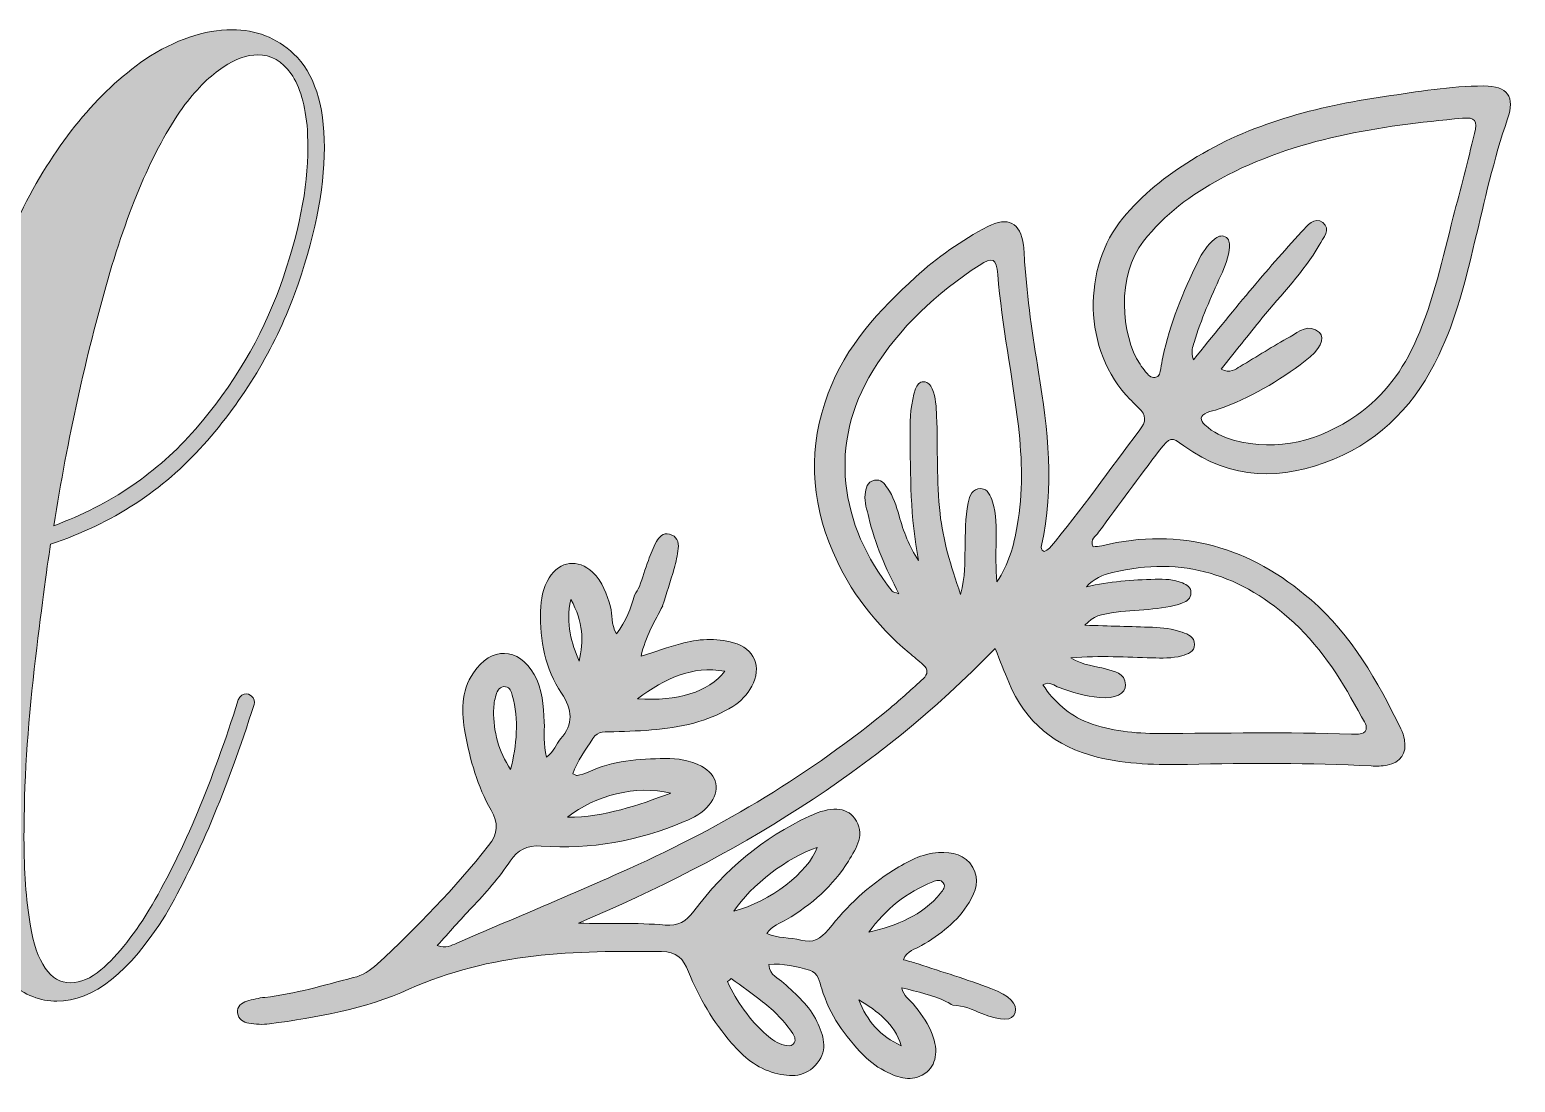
# Model space of a CAD drawing. Header units: inches. Extents: x 168 to 913, y -876 to -204.
# Drawn here: x 540.6 to 912.9, y -468 to -204.1 of the extents above; entities that cross this region are included whole.
import ezdxf

# ---------------------------------------------------------------- set-up
doc = ezdxf.new("R2010")
doc.units = ezdxf.units.IN
doc.header["$MEASUREMENT"] = 0
doc.layers.add('Layer 1', color=7, linetype='Continuous')

# ---------------------------------------------------------------- blocks, each defined once
blk = doc.blocks.new('block 4')
at = {"layer": 'Layer 1', "true_color": 0x040404}
h = blk.add_hatch(color=18, dxfattribs=at)
h.dxf.hatch_style = 2
edge = h.paths.add_edge_path()
edge.add_spline(control_points=[(547.39, -447.67), (543.28, -447.67), (539.36, -446.15), (535.64, -443.11), (531.91, -440.07), (528.51, -435.43), (525.43, -429.18), (521.4, -420.7), (518.4, -410.79), (516.44, -399.44), (514.47, -388.1), (513.48, -376.04), (513.48, -363.29), (513.48, -343.85), (515.67, -323.96), (520.03, -303.62), (524.4, -283.29), (530.74, -264.96), (539.04, -248.65), (547.35, -232.34), (557.49, -219.99), (569.48, -211.59), (577.1, -206.63), (584.38, -204.14), (591.32, -204.14), (597.31, -204.14), (602.45, -206.16), (606.73, -210.18), (611.87, -215.06), (614.44, -222.9), (614.44, -233.69), (614.44, -244.56), (611.93, -256.83), (606.92, -270.48), (601.91, -284.14), (594.34, -296.71), (584.19, -308.18), (574.04, -319.66), (561.26, -327.96), (545.85, -333.1), (544.82, -339.44), (543.45, -349.89), (541.74, -364.44), (540.03, -379), (539.17, -393.13), (539.17, -406.83), (539.17, -415.05), (539.69, -422.24), (540.71, -428.41), (542.34, -438.17), (545.72, -443.05), (550.86, -443.05), (553.34, -443.05), (555.87, -441.98), (558.44, -439.84), (562.81, -436.07), (567.09, -430.63), (571.28, -423.53), (579.24, -409.74), (586.44, -392.61), (592.86, -372.15), (593.37, -371.12), (594.06, -370.61), (594.92, -370.61), (594.92, -370.61), (595.43, -370.73), (595.43, -370.73), (596.46, -371.25), (596.97, -371.94), (596.97, -372.79), (596.97, -372.79), (596.84, -373.3), (596.84, -373.3), (589.99, -394.71), (582.58, -412.31), (574.62, -426.09), (565.63, -440.48), (556.55, -447.67), (547.39, -447.67)], knot_values=[0, 0, 0, 0, 1, 1, 1, 2, 2, 2, 3, 3, 3, 4, 4, 4, 5, 5, 5, 6, 6, 6, 7, 7, 7, 8, 8, 8, 9, 9, 9, 10, 10, 10, 11, 11, 11, 12, 12, 12, 13, 13, 13, 14, 14, 14, 15, 15, 15, 16, 16, 16, 17, 17, 17, 18, 18, 18, 19, 19, 19, 20, 20, 20, 21, 21, 21, 22, 22, 22, 23, 23, 23, 24, 24, 24, 25, 25, 25, 26, 26, 26, 26], degree=3, periodic=1)
edge = h.paths.add_edge_path()
edge.add_spline(control_points=[(546.62, -328.48), (560.83, -323.26), (572.67, -315.18), (582.14, -304.27), (591.6, -293.35), (598.66, -281.43), (603.33, -268.49), (607.99, -255.57), (610.33, -243.92), (610.33, -233.56), (610.33, -233.56), (610.2, -229.32), (610.2, -229.32), (609.69, -223.07), (608.32, -218.36), (606.09, -215.19), (603.86, -212.02), (601.08, -210.44), (597.74, -210.44), (595.09, -210.44), (592.2, -211.46), (589.07, -213.52), (585.94, -215.58), (582.75, -218.7), (579.5, -222.9), (572.14, -233), (565.69, -247.64), (560.17, -266.82), (554.65, -286.01), (550.13, -306.56), (546.62, -328.48)], knot_values=[0, 0, 0, 0, 1, 1, 1, 2, 2, 2, 3, 3, 3, 4, 4, 4, 5, 5, 5, 6, 6, 6, 7, 7, 7, 8, 8, 8, 9, 9, 9, 10, 10, 10, 10], degree=3, periodic=1)
at = {"layer": 'Layer 1', "lineweight": 0}
for points, knots in [([(547.39, -447.67), (543.28, -447.67), (539.36, -446.15), (535.64, -443.11), (531.91, -440.07), (528.51, -435.43), (525.43, -429.18), (521.4, -420.7), (518.4, -410.79), (516.44, -399.44), (514.47, -388.1), (513.48, -376.04), (513.48, -363.29), (513.48, -343.85), (515.67, -323.96), (520.03, -303.62), (524.4, -283.29), (530.74, -264.96), (539.04, -248.65), (547.35, -232.34), (557.49, -219.99), (569.48, -211.59), (577.1, -206.63), (584.38, -204.14), (591.32, -204.14), (597.31, -204.14), (602.45, -206.16), (606.73, -210.18), (611.87, -215.06), (614.44, -222.9), (614.44, -233.69), (614.44, -244.56), (611.93, -256.83), (606.92, -270.48), (601.91, -284.14), (594.34, -296.71), (584.19, -308.18), (574.04, -319.66), (561.26, -327.96), (545.85, -333.1), (544.82, -339.44), (543.45, -349.89), (541.74, -364.44), (540.03, -379), (539.17, -393.13), (539.17, -406.83), (539.17, -415.05), (539.69, -422.24), (540.71, -428.41), (542.34, -438.17), (545.72, -443.05), (550.86, -443.05), (553.34, -443.05), (555.87, -441.98), (558.44, -439.84), (562.81, -436.07), (567.09, -430.63), (571.28, -423.53), (579.24, -409.74), (586.44, -392.61), (592.86, -372.15), (593.37, -371.12), (594.06, -370.61), (594.92, -370.61), (594.92, -370.61), (595.43, -370.73), (595.43, -370.73), (596.46, -371.25), (596.97, -371.94), (596.97, -372.79), (596.97, -372.79), (596.84, -373.3), (596.84, -373.3), (589.99, -394.71), (582.58, -412.31), (574.62, -426.09), (565.63, -440.48), (556.55, -447.67), (547.39, -447.67)], [0, 0, 0, 0, 1, 1, 1, 2, 2, 2, 3, 3, 3, 4, 4, 4, 5, 5, 5, 6, 6, 6, 7, 7, 7, 8, 8, 8, 9, 9, 9, 10, 10, 10, 11, 11, 11, 12, 12, 12, 13, 13, 13, 14, 14, 14, 15, 15, 15, 16, 16, 16, 17, 17, 17, 18, 18, 18, 19, 19, 19, 20, 20, 20, 21, 21, 21, 22, 22, 22, 23, 23, 23, 24, 24, 24, 25, 25, 25, 26, 26, 26, 26]), ([(546.62, -328.48), (560.83, -323.26), (572.67, -315.18), (582.14, -304.27), (591.6, -293.35), (598.66, -281.43), (603.33, -268.49), (607.99, -255.57), (610.33, -243.92), (610.33, -233.56), (610.33, -233.56), (610.2, -229.32), (610.2, -229.32), (609.69, -223.07), (608.32, -218.36), (606.09, -215.19), (603.86, -212.02), (601.08, -210.44), (597.74, -210.44), (595.09, -210.44), (592.2, -211.46), (589.07, -213.52), (585.94, -215.58), (582.75, -218.7), (579.5, -222.9), (572.14, -233), (565.69, -247.64), (560.17, -266.82), (554.65, -286.01), (550.13, -306.56), (546.62, -328.48)], [0, 0, 0, 0, 1, 1, 1, 2, 2, 2, 3, 3, 3, 4, 4, 4, 5, 5, 5, 6, 6, 6, 7, 7, 7, 8, 8, 8, 9, 9, 9, 10, 10, 10, 10])]:
    blk.add_open_spline(points, degree=3, knots=knots, dxfattribs=at)
blk = doc.blocks.new('block 6')
at = {"layer": 'Layer 1', "true_color": 0x040404}
h = blk.add_hatch(color=18, dxfattribs=at)
h.dxf.hatch_style = 2
edge = h.paths.add_edge_path()
edge.add_spline(control_points=[(818.78, -304.49), (820.35, -302.45), (820.48, -300.69), (818.46, -298.92), (817.72, -298.29), (817.07, -297.56), (816.39, -296.87), (804.21, -284.57), (804.47, -263.55), (814.49, -251.43), (819.39, -245.49), (825.28, -240.84), (831.74, -236.81), (846.56, -227.58), (863.06, -223.38), (880.08, -220.9), (888.34, -219.7), (896.6, -218.25), (904.97, -218.25), (910.89, -218.25), (912.85, -220.94), (910.94, -226.48), (907.43, -236.6), (905.15, -247.03), (902.67, -257.43), (900.38, -267.07), (897.96, -276.7), (893.7, -285.71), (888.09, -297.57), (879.63, -306.74), (867.41, -311.78), (854.43, -317.13), (841.69, -317.15), (829.8, -308.43), (826.63, -306.1), (826.32, -306.16), (823.74, -309.54), (818.56, -316.33), (813.49, -323.21), (808.45, -330.12), (807.73, -331.1), (806.2, -331.88), (807.04, -333.78), (807.75, -333.7), (808.51, -333.7), (809.22, -333.53), (829.14, -328.65), (846.51, -333.91), (861.67, -347.08), (871.82, -355.92), (878.34, -367.45), (884.17, -379.39), (884.6, -380.25), (884.95, -381.19), (885.1, -382.13), (885.67, -385.53), (884.11, -387.88), (880.78, -388.53), (879.46, -388.79), (878.07, -388.78), (876.72, -388.71), (861.38, -387.89), (846.04, -388), (830.69, -388.32), (823.12, -388.47), (815.55, -388.34), (808.1, -386.49), (797.55, -383.87), (790.07, -377.78), (785.92, -367.68), (784.86, -365.1), (783.82, -362.51), (782.51, -359.27), (752.53, -390.26), (716.98, -411.66), (678.11, -428.12), (685.5, -428.31), (692.67, -427.96), (699.82, -428.6), (703.07, -428.89), (705.03, -427.79), (707.05, -425.08), (714.69, -414.77), (724.36, -406.74), (736.03, -401.27), (741.24, -398.82), (745.23, -398.96), (747.28, -401.8), (750.11, -405.74), (747.79, -409.22), (745.76, -412.54), (741.92, -418.81), (736.49, -423.45), (730.26, -427.23), (728.65, -428.21), (726.67, -428.67), (725.3, -430.69), (728.1, -432), (731.1, -431.6), (733.82, -432.35), (736.89, -433.21), (738.82, -432.08), (740.77, -429.67), (745.43, -423.91), (750.72, -418.74), (757.07, -414.81), (760.54, -412.67), (764.1, -410.66), (768.34, -410.43), (771.84, -410.25), (775.01, -410.85), (776.92, -414.13), (778.73, -417.23), (777.67, -420.13), (775.99, -422.91), (773.08, -427.72), (768.78, -430.96), (764.04, -433.76), (762.51, -434.66), (760.43, -434.98), (759.54, -437.28), (761.03, -437.7), (762.14, -437.97), (763.23, -438.33), (769.31, -440.35), (775.45, -442.23), (781.45, -444.47), (786.25, -446.26), (788.15, -448.46), (787.51, -450.53), (786.84, -452.66), (784.22, -452.74), (779.16, -450.76), (776.81, -449.84), (774.54, -448.68), (771.92, -448.71), (771.4, -448.41), (770.87, -448.11), (770.35, -447.81), (766.87, -446.08), (763.11, -445.35), (759.17, -444.31), (759.46, -446.48), (761.02, -447.18), (761.95, -448.31), (763.68, -450.43), (765.31, -452.6), (766.41, -455.1), (768.33, -459.48), (768, -463.23), (765.46, -465.36), (762.28, -468.01), (758.92, -467.13), (755.63, -465.56), (753.34, -464.47), (751.29, -463.01), (749.51, -461.17), (744.86, -456.38), (741.02, -451.08), (739.07, -444.58), (738.52, -442.74), (738.21, -440.58), (736.01, -439.94), (732.74, -439), (729.42, -438.09), (725.77, -438.5), (726.09, -441.28), (728.21, -441.91), (729.55, -443.13), (732.71, -446.02), (735.98, -448.85), (737.86, -452.77), (739.48, -456.15), (740.68, -459.77), (737.96, -463.21), (735.12, -466.79), (731.29, -466.74), (727.33, -465.7), (722.83, -464.5), (719.43, -461.62), (716.48, -458.19), (711.89, -452.84), (708.24, -446.86), (705.72, -440.3), (704.43, -436.95), (702.62, -435.31), (698.94, -435.25), (677.32, -434.92), (655.97, -435.48), (635.64, -444.7), (624.67, -449.68), (612.66, -451.73), (600.7, -453.37), (599, -453.6), (597.2, -453.45), (595.49, -453.2), (594.12, -452.99), (592.89, -452.21), (592.7, -450.63), (592.49, -448.97), (593.69, -448.13), (595, -447.7), (596.46, -447.21), (598, -446.88), (599.53, -446.72), (607.11, -445.93), (614.34, -443.6), (621.68, -441.78), (624, -441.21), (625.97, -439.98), (627.7, -438.37), (637.63, -429.07), (647.16, -419.42), (655.57, -408.68), (658, -405.58), (658.13, -403.08), (656.22, -399.77), (652.79, -393.82), (650.98, -387.23), (649.72, -380.53), (648.74, -375.31), (648.62, -370.09), (651.77, -365.35), (656.2, -358.68), (663.07, -358.9), (667.02, -365.82), (669.13, -369.52), (669.36, -373.57), (669.54, -377.66), (669.66, -380.44), (669.22, -383.29), (670.11, -386.48), (672.05, -385.04), (672.51, -383.24), (673.61, -381.95), (676.84, -378.15), (676.64, -374.67), (673.85, -370.46), (669.78, -364.33), (668.41, -357.25), (668.61, -349.89), (668.69, -346.93), (669.18, -344.06), (670.78, -341.53), (673.46, -337.29), (678, -336.72), (681.65, -340.17), (684.14, -342.52), (685.22, -345.63), (686.12, -348.86), (686.67, -350.84), (686.16, -353.07), (687.62, -355.59), (690.15, -352.43), (691.14, -349.15), (692.17, -345.88), (692.58, -345.16), (693, -344.45), (693.41, -343.73), (694.14, -341.54), (694.83, -339.34), (695.62, -337.18), (696.22, -335.57), (696.83, -333.94), (697.66, -332.44), (698.31, -331.25), (699.35, -330.21), (700.92, -330.61), (702.74, -331.06), (703.27, -332.57), (703.11, -334.19), (702.95, -335.89), (702.53, -337.59), (702.06, -339.25), (701.17, -342.39), (700.16, -345.49), (699.19, -348.61), (699.19, -348.61), (699.24, -348.53), (699.24, -348.53), (697.23, -352.43), (694.95, -356.2), (693.79, -361.18), (697.49, -360.01), (700.55, -358.96), (703.66, -358.08), (708.05, -356.83), (712.53, -356.63), (716.92, -357.81), (722.24, -359.24), (724.12, -363.94), (721.53, -368.75), (720.4, -370.84), (718.82, -372.55), (716.78, -373.78), (714.11, -375.38), (711.31, -376.69), (708.31, -377.6), (701.33, -379.74), (694.14, -379.86), (686.96, -380.16), (685.05, -380.24), (682.95, -379.78), (681.7, -381.81), (679.93, -384.7), (677.82, -387.44), (676.68, -390.7), (677.43, -390.99), (677.63, -391.15), (677.77, -391.11), (678.69, -390.85), (679.65, -390.64), (680.51, -390.24), (686.66, -387.36), (693.24, -386.9), (699.86, -386.84), (702.98, -386.81), (706.1, -387.29), (708.91, -388.78), (713.01, -390.94), (713.78, -394.92), (710.85, -398.49), (709.2, -400.5), (706.94, -401.66), (704.6, -402.65), (693.15, -407.53), (681.17, -409.68), (668.78, -408.8), (665.12, -408.55), (662.9, -409.74), (661, -412.56), (658.17, -416.75), (654.86, -420.56), (651.37, -424.23), (648.48, -427.28), (645.71, -430.43), (642.72, -433.71), (644.88, -434.61), (646.27, -433.68), (647.59, -433.12), (662.05, -426.93), (676.56, -420.84), (690.9, -414.4), (714.41, -403.84), (736.34, -390.67), (756.22, -374.19), (759.05, -371.84), (761.76, -369.32), (764.49, -366.84), (765.7, -365.73), (765.8, -364.5), (764.5, -363.35), (763.34, -362.32), (762.15, -361.32), (760.95, -360.32), (752.61, -353.35), (746.09, -344.96), (741.82, -334.96), (736.24, -321.91), (735.65, -308.64), (740.68, -295.23), (745.13, -283.4), (753.47, -274.44), (762.54, -266.17), (767.99, -261.2), (774.07, -256.93), (780.66, -253.5), (785.73, -250.85), (788.79, -252.5), (789.62, -258.2), (789.81, -259.55), (789.82, -260.91), (789.91, -262.27), (790.53, -271.58), (791.89, -280.79), (793.4, -290), (795.78, -304.41), (797.44, -318.89), (794.14, -333.42), (794.01, -333.99), (794, -334.59), (794.8, -334.98), (795.2, -334.72), (795.78, -334.52), (796.13, -334.12), (804.16, -324.61), (811.2, -314.34), (818.78, -304.49)], knot_values=[0, 0, 0, 0, 1, 1, 1, 2, 2, 2, 3, 3, 3, 4, 4, 4, 5, 5, 5, 6, 6, 6, 7, 7, 7, 8, 8, 8, 9, 9, 9, 10, 10, 10, 11, 11, 11, 12, 12, 12, 13, 13, 13, 14, 14, 14, 15, 15, 15, 16, 16, 16, 17, 17, 17, 18, 18, 18, 19, 19, 19, 20, 20, 20, 21, 21, 21, 22, 22, 22, 23, 23, 23, 24, 24, 24, 25, 25, 25, 26, 26, 26, 27, 27, 27, 28, 28, 28, 29, 29, 29, 30, 30, 30, 31, 31, 31, 32, 32, 32, 33, 33, 33, 34, 34, 34, 35, 35, 35, 36, 36, 36, 37, 37, 37, 38, 38, 38, 39, 39, 39, 40, 40, 40, 41, 41, 41, 42, 42, 42, 43, 43, 43, 44, 44, 44, 45, 45, 45, 46, 46, 46, 47, 47, 47, 48, 48, 48, 49, 49, 49, 50, 50, 50, 51, 51, 51, 52, 52, 52, 53, 53, 53, 54, 54, 54, 55, 55, 55, 56, 56, 56, 57, 57, 57, 58, 58, 58, 59, 59, 59, 60, 60, 60, 61, 61, 61, 62, 62, 62, 63, 63, 63, 64, 64, 64, 65, 65, 65, 66, 66, 66, 67, 67, 67, 68, 68, 68, 69, 69, 69, 70, 70, 70, 71, 71, 71, 72, 72, 72, 73, 73, 73, 74, 74, 74, 75, 75, 75, 76, 76, 76, 77, 77, 77, 78, 78, 78, 79, 79, 79, 80, 80, 80, 81, 81, 81, 82, 82, 82, 83, 83, 83, 84, 84, 84, 85, 85, 85, 86, 86, 86, 87, 87, 87, 88, 88, 88, 89, 89, 89, 90, 90, 90, 91, 91, 91, 92, 92, 92, 93, 93, 93, 94, 94, 94, 95, 95, 95, 96, 96, 96, 97, 97, 97, 98, 98, 98, 99, 99, 99, 100, 100, 100, 101, 101, 101, 102, 102, 102, 103, 103, 103, 104, 104, 104, 105, 105, 105, 106, 106, 106, 107, 107, 107, 108, 108, 108, 109, 109, 109, 110, 110, 110, 111, 111, 111, 112, 112, 112, 113, 113, 113, 114, 114, 114, 115, 115, 115, 116, 116, 116, 117, 117, 117, 118, 118, 118, 119, 119, 119, 120, 120, 120, 121, 121, 121, 122, 122, 122, 123, 123, 123, 124, 124, 124, 125, 125, 125, 126, 126, 126, 127, 127, 127, 128, 128, 128, 129, 129, 129, 129], degree=3, periodic=1)
edge = h.paths.add_edge_path()
edge.add_spline(control_points=[(759, -458.83), (757.29, -453.31), (753.05, -450.14), (748.38, -447.36), (750.39, -452.53), (753.68, -456.58), (759, -458.83)], knot_values=[0, 0, 0, 0, 1, 1, 1, 2, 2, 2, 2], degree=3, periodic=1)
edge = h.paths.add_edge_path()
edge.add_spline(control_points=[(715.46, -442.78), (717.81, -447.87), (720.99, -452.38), (725.24, -456.13), (726.55, -457.29), (728.01, -458.26), (729.74, -458.69), (730.49, -458.88), (731.33, -459.09), (731.92, -458.42), (732.69, -457.56), (732.36, -456.62), (731.81, -455.78), (729.78, -452.66), (727.13, -450.1), (724.23, -447.82), (721.68, -445.8), (719.01, -443.92), (716.4, -441.98), (716.08, -442.25), (715.77, -442.51), (715.46, -442.78)], knot_values=[0, 0, 0, 0, 1, 1, 1, 2, 2, 2, 3, 3, 3, 4, 4, 4, 5, 5, 5, 6, 6, 6, 7, 7, 7, 7], degree=3, periodic=1)
edge = h.paths.add_edge_path()
edge.add_spline(control_points=[(768.86, -420.58), (769.45, -419.84), (770.22, -419.02), (769.53, -418.03), (768.85, -417.05), (767.74, -417.41), (766.89, -417.75), (760.32, -420.35), (755.05, -424.66), (750.87, -430.37), (757.83, -428.71), (764.27, -426.28), (768.86, -420.58)], knot_values=[0, 0, 0, 0, 1, 1, 1, 2, 2, 2, 3, 3, 3, 4, 4, 4, 4], degree=3, periodic=1)
edge = h.paths.add_edge_path()
edge.add_spline(control_points=[(737.88, -409.18), (730.55, -411.55), (721.37, -418.58), (717.02, -425.15), (726.09, -422.76), (735.81, -415.32), (737.88, -409.18)], knot_values=[0, 0, 0, 0, 1, 1, 1, 2, 2, 2, 2], degree=3, periodic=1)
edge = h.paths.add_edge_path()
edge.add_spline(control_points=[(805.42, -343.78), (811.13, -342.51), (816.86, -342.06), (822.63, -341.9), (824.98, -341.83), (827.3, -341.94), (829.5, -342.84), (830.6, -343.28), (831.62, -343.93), (831.58, -345.33), (831.53, -346.66), (830.63, -347.45), (829.5, -347.86), (826.74, -348.87), (823.85, -349.21), (820.94, -349.45), (817.85, -349.7), (814.74, -349.84), (811.68, -350.32), (809.44, -350.67), (807.08, -351.06), (804.99, -353.44), (811.12, -353.62), (816.54, -353.77), (821.97, -353.95), (824.5, -354.04), (827, -354.33), (829.41, -355.18), (830.9, -355.7), (832.47, -356.37), (832.49, -358.23), (832.5, -360.18), (830.82, -360.63), (829.32, -361.08), (826.85, -361.81), (824.31, -361.67), (821.8, -361.62), (815.41, -361.48), (809.04, -360.97), (801.45, -361.63), (804.8, -363.61), (807.64, -363.61), (810.2, -364.39), (812.36, -365.06), (815.06, -365.32), (815.19, -368.37), (815.29, -370.62), (812.55, -371.91), (808.67, -371.56), (805.17, -371.23), (801.83, -370.21), (798.52, -369.05), (797.34, -368.64), (796.31, -367.4), (794.46, -368.34), (797.35, -372.7), (800.91, -375.94), (805.79, -377.82), (811.53, -380.02), (817.52, -380.56), (823.53, -380.56), (839.64, -380.57), (855.74, -380.13), (871.84, -380.74), (872.97, -380.79), (874.18, -380.94), (875.23, -380.1), (876.03, -378.62), (874.9, -377.53), (874.31, -376.4), (869.78, -367.77), (864.6, -359.54), (857.43, -352.85), (844.5, -340.79), (829.42, -335.95), (811.91, -340.22), (809.49, -340.81), (807.19, -341.78), (805.42, -343.78)], knot_values=[0, 0, 0, 0, 1, 1, 1, 2, 2, 2, 3, 3, 3, 4, 4, 4, 5, 5, 5, 6, 6, 6, 7, 7, 7, 8, 8, 8, 9, 9, 9, 10, 10, 10, 11, 11, 11, 12, 12, 12, 13, 13, 13, 14, 14, 14, 15, 15, 15, 16, 16, 16, 17, 17, 17, 18, 18, 18, 19, 19, 19, 20, 20, 20, 21, 21, 21, 22, 22, 22, 23, 23, 23, 24, 24, 24, 25, 25, 25, 26, 26, 26, 26], degree=3, periodic=1)
edge = h.paths.add_edge_path()
edge.add_spline(control_points=[(701.22, -395.53), (692.51, -393.47), (682.37, -395.99), (675.36, -401.57), (684.77, -401.54), (692.99, -398.56), (701.22, -395.53)], knot_values=[0, 0, 0, 0, 1, 1, 1, 2, 2, 2, 2], degree=3, periodic=1)
edge = h.paths.add_edge_path()
edge.add_spline(control_points=[(661.52, -370.97), (661.28, -370.06), (660.99, -369), (659.85, -368.84), (658.38, -368.63), (657.8, -369.83), (657.47, -370.88), (657.07, -372.14), (656.86, -373.51), (656.85, -374.83), (656.78, -380.08), (658.06, -385.01), (661.09, -389.63), (662.68, -383.41), (663.2, -377.2), (661.52, -370.97)], knot_values=[0, 0, 0, 0, 1, 1, 1, 2, 2, 2, 3, 3, 3, 4, 4, 4, 5, 5, 5, 5], degree=3, periodic=1)
edge = h.paths.add_edge_path()
edge.add_spline(control_points=[(714.81, -364.97), (706.42, -363.55), (699.98, -366.71), (692.89, -371.86), (702.96, -372.61), (710.6, -370.2), (714.81, -364.97)], knot_values=[0, 0, 0, 0, 1, 1, 1, 2, 2, 2, 2], degree=3, periodic=1)
edge = h.paths.add_edge_path()
edge.add_spline(control_points=[(788.06, -328.52), (789.51, -320.22), (789.31, -311.9), (788.34, -303.57), (786.85, -290.85), (784.21, -278.29), (783.17, -265.51), (782.84, -261.45), (781.89, -261.07), (778.53, -263.23), (767.78, -270.16), (758.6, -278.76), (751.86, -289.66), (740.64, -307.83), (743.48, -328.29), (756.75, -344.92), (756.95, -345.17), (757.42, -345.2), (758.41, -345.58), (755.11, -339.15), (752.37, -333), (750.85, -326.4), (750.41, -324.51), (749.73, -322.65), (749.94, -320.68), (750.1, -319.11), (750.38, -317.48), (752.28, -317.09), (753.88, -316.75), (754.77, -317.9), (755.54, -319.04), (756.98, -321.15), (757.79, -323.55), (758.46, -325.99), (759.54, -329.92), (760.96, -333.71), (763.32, -337.2), (761.25, -326.57), (761.27, -315.83), (761.22, -305.09), (761.2, -301.4), (761.34, -297.71), (762.6, -294.17), (762.94, -293.21), (763.56, -292.38), (764.64, -292.39), (765.71, -292.4), (766.31, -293.25), (766.72, -294.18), (767.68, -296.36), (767.75, -298.69), (767.85, -301.03), (768.2, -309.17), (767.77, -317.33), (768.71, -325.46), (769.46, -332), (771.28, -338.25), (773.86, -345.73), (775.07, -341.11), (774.87, -337.69), (774.98, -334.31), (775.11, -330.43), (774.93, -326.53), (775.78, -322.71), (776.16, -320.99), (776.74, -319.08), (778.96, -319.19), (780.77, -319.27), (781.34, -320.96), (781.84, -322.46), (782.9, -325.66), (782.75, -328.98), (782.74, -332.27), (782.73, -335.68), (782.6, -339.09), (782.97, -342.56), (785.9, -338.25), (787.19, -333.45), (788.06, -328.52)], knot_values=[0, 0, 0, 0, 1, 1, 1, 2, 2, 2, 3, 3, 3, 4, 4, 4, 5, 5, 5, 6, 6, 6, 7, 7, 7, 8, 8, 8, 9, 9, 9, 10, 10, 10, 11, 11, 11, 12, 12, 12, 13, 13, 13, 14, 14, 14, 15, 15, 15, 16, 16, 16, 17, 17, 17, 18, 18, 18, 19, 19, 19, 20, 20, 20, 21, 21, 21, 22, 22, 22, 23, 23, 23, 24, 24, 24, 25, 25, 25, 26, 26, 26, 26], degree=3, periodic=1)
edge = h.paths.add_edge_path()
edge.add_spline(control_points=[(676.17, -346.99), (674.84, -353.25), (676.37, -357.92), (678.31, -362.47), (679.34, -357.41), (679.41, -352.56), (676.17, -346.99)], knot_values=[0, 0, 0, 0, 1, 1, 1, 2, 2, 2, 2], degree=3, periodic=1)
edge = h.paths.add_edge_path()
edge.add_spline(control_points=[(842.23, -307), (853.57, -310.07), (863.84, -307.2), (873.15, -300.74), (879.98, -295.99), (884.78, -289.42), (888.12, -281.75), (892.42, -271.88), (894.65, -261.42), (897.32, -251.08), (899.12, -244.12), (900.94, -237.17), (902.63, -230.18), (903.41, -226.94), (902.76, -226.05), (899.62, -226.34), (878.64, -228.26), (857.89, -231.29), (839.01, -241.5), (831.63, -245.48), (825, -250.39), (819.69, -257.15), (812.87, -265.83), (814.06, -280.72), (818.82, -288.02), (819.24, -288.67), (819.72, -289.29), (820.22, -289.88), (820.84, -290.62), (821.49, -291.48), (822.56, -291.35), (823.79, -291.2), (823.81, -290.03), (824.02, -289.11), (824.23, -288.17), (824.31, -287.19), (824.52, -286.24), (826.36, -277.83), (829.58, -269.93), (833.36, -262.24), (834.39, -260.14), (835.61, -258.13), (837.48, -256.65), (838.26, -256.03), (839.14, -255.57), (840.15, -256.06), (841.19, -256.56), (841.31, -257.55), (841.23, -258.54), (841.02, -261.1), (840.12, -263.45), (839.07, -265.77), (836.6, -271.25), (834.08, -276.74), (832.37, -282.53), (832.04, -283.62), (831.47, -284.7), (832.2, -286.89), (837.18, -280.79), (841.64, -275.19), (846.25, -269.71), (850.5, -264.66), (854.84, -259.67), (859.3, -254.81), (860.66, -253.33), (862.52, -250.89), (864.62, -252.47), (866.81, -254.12), (864.69, -256.4), (863.7, -258.13), (859.84, -264.94), (854.26, -270.44), (849.38, -276.48), (846, -280.66), (842.65, -284.87), (839.16, -289.24), (841.4, -290.37), (842.68, -289.27), (843.91, -288.56), (848.11, -286.11), (852.17, -283.43), (856.42, -281.1), (858.66, -279.87), (861.1, -277.57), (863.8, -280.09), (865.26, -281.45), (863.89, -284.43), (860.22, -287.19), (853.52, -292.22), (846.38, -296.54), (838.39, -299.28), (837.47, -299.59), (836.5, -299.77), (835.61, -300.13), (833.83, -300.85), (833.76, -302.03), (835.08, -303.23), (837.12, -305.09), (839.57, -306.28), (842.23, -307)], knot_values=[0, 0, 0, 0, 1, 1, 1, 2, 2, 2, 3, 3, 3, 4, 4, 4, 5, 5, 5, 6, 6, 6, 7, 7, 7, 8, 8, 8, 9, 9, 9, 10, 10, 10, 11, 11, 11, 12, 12, 12, 13, 13, 13, 14, 14, 14, 15, 15, 15, 16, 16, 16, 17, 17, 17, 18, 18, 18, 19, 19, 19, 20, 20, 20, 21, 21, 21, 22, 22, 22, 23, 23, 23, 24, 24, 24, 25, 25, 25, 26, 26, 26, 27, 27, 27, 28, 28, 28, 29, 29, 29, 30, 30, 30, 31, 31, 31, 32, 32, 32, 33, 33, 33, 33], degree=3, periodic=1)
at = {"layer": 'Layer 1', "lineweight": 0}
for points, knots in [([(818.78, -304.49), (820.35, -302.45), (820.48, -300.69), (818.46, -298.92), (817.72, -298.29), (817.07, -297.56), (816.39, -296.87), (804.21, -284.57), (804.47, -263.55), (814.49, -251.43), (819.39, -245.49), (825.28, -240.84), (831.74, -236.81), (846.56, -227.58), (863.06, -223.38), (880.08, -220.9), (888.34, -219.7), (896.6, -218.25), (904.97, -218.25), (910.89, -218.25), (912.85, -220.94), (910.94, -226.48), (907.43, -236.6), (905.15, -247.03), (902.67, -257.43), (900.38, -267.07), (897.96, -276.7), (893.7, -285.71), (888.09, -297.57), (879.63, -306.74), (867.41, -311.78), (854.43, -317.13), (841.69, -317.15), (829.8, -308.43), (826.63, -306.1), (826.32, -306.16), (823.74, -309.54), (818.56, -316.33), (813.49, -323.21), (808.45, -330.12), (807.73, -331.1), (806.2, -331.88), (807.04, -333.78), (807.75, -333.7), (808.51, -333.7), (809.22, -333.53), (829.14, -328.65), (846.51, -333.91), (861.67, -347.08), (871.82, -355.92), (878.34, -367.45), (884.17, -379.39), (884.6, -380.25), (884.95, -381.19), (885.1, -382.13), (885.67, -385.53), (884.11, -387.88), (880.78, -388.53), (879.46, -388.79), (878.07, -388.78), (876.72, -388.71), (861.38, -387.89), (846.04, -388), (830.69, -388.32), (823.12, -388.47), (815.55, -388.34), (808.1, -386.49), (797.55, -383.87), (790.07, -377.78), (785.92, -367.68), (784.86, -365.1), (783.82, -362.51), (782.51, -359.27), (752.53, -390.26), (716.98, -411.66), (678.11, -428.12), (685.5, -428.31), (692.67, -427.96), (699.82, -428.6), (703.07, -428.89), (705.03, -427.79), (707.05, -425.08), (714.69, -414.77), (724.36, -406.74), (736.03, -401.27), (741.24, -398.82), (745.23, -398.96), (747.28, -401.8), (750.11, -405.74), (747.79, -409.22), (745.76, -412.54), (741.92, -418.81), (736.49, -423.45), (730.26, -427.23), (728.65, -428.21), (726.67, -428.67), (725.3, -430.69), (728.1, -432), (731.1, -431.6), (733.82, -432.35), (736.89, -433.21), (738.82, -432.08), (740.77, -429.67), (745.43, -423.91), (750.72, -418.74), (757.07, -414.81), (760.54, -412.67), (764.1, -410.66), (768.34, -410.43), (771.84, -410.25), (775.01, -410.85), (776.92, -414.13), (778.73, -417.23), (777.67, -420.13), (775.99, -422.91), (773.08, -427.72), (768.78, -430.96), (764.04, -433.76), (762.51, -434.66), (760.43, -434.98), (759.54, -437.28), (761.03, -437.7), (762.14, -437.97), (763.23, -438.33), (769.31, -440.35), (775.45, -442.23), (781.45, -444.47), (786.25, -446.26), (788.15, -448.46), (787.51, -450.53), (786.84, -452.66), (784.22, -452.74), (779.16, -450.76), (776.81, -449.84), (774.54, -448.68), (771.92, -448.71), (771.4, -448.41), (770.87, -448.11), (770.35, -447.81), (766.87, -446.08), (763.11, -445.35), (759.17, -444.31), (759.46, -446.48), (761.02, -447.18), (761.95, -448.31), (763.68, -450.43), (765.31, -452.6), (766.41, -455.1), (768.33, -459.48), (768, -463.23), (765.46, -465.36), (762.28, -468.01), (758.92, -467.13), (755.63, -465.56), (753.34, -464.47), (751.29, -463.01), (749.51, -461.17), (744.86, -456.38), (741.02, -451.08), (739.07, -444.58), (738.52, -442.74), (738.21, -440.58), (736.01, -439.94), (732.74, -439), (729.42, -438.09), (725.77, -438.5), (726.09, -441.28), (728.21, -441.91), (729.55, -443.13), (732.71, -446.02), (735.98, -448.85), (737.86, -452.77), (739.48, -456.15), (740.68, -459.77), (737.96, -463.21), (735.12, -466.79), (731.29, -466.74), (727.33, -465.7), (722.83, -464.5), (719.43, -461.62), (716.48, -458.19), (711.89, -452.84), (708.24, -446.86), (705.72, -440.3), (704.43, -436.95), (702.62, -435.31), (698.94, -435.25), (677.32, -434.92), (655.97, -435.48), (635.64, -444.7), (624.67, -449.68), (612.66, -451.73), (600.7, -453.37), (599, -453.6), (597.2, -453.45), (595.49, -453.2), (594.12, -452.99), (592.89, -452.21), (592.7, -450.63), (592.49, -448.97), (593.69, -448.13), (595, -447.7), (596.46, -447.21), (598, -446.88), (599.53, -446.72), (607.11, -445.93), (614.34, -443.6), (621.68, -441.78), (624, -441.21), (625.97, -439.98), (627.7, -438.37), (637.63, -429.07), (647.16, -419.42), (655.57, -408.68), (658, -405.58), (658.13, -403.08), (656.22, -399.77), (652.79, -393.82), (650.98, -387.23), (649.72, -380.53), (648.74, -375.31), (648.62, -370.09), (651.77, -365.35), (656.2, -358.68), (663.07, -358.9), (667.02, -365.82), (669.13, -369.52), (669.36, -373.57), (669.54, -377.66), (669.66, -380.44), (669.22, -383.29), (670.11, -386.48), (672.05, -385.04), (672.51, -383.24), (673.61, -381.95), (676.84, -378.15), (676.64, -374.67), (673.85, -370.46), (669.78, -364.33), (668.41, -357.25), (668.61, -349.89), (668.69, -346.93), (669.18, -344.06), (670.78, -341.53), (673.46, -337.29), (678, -336.72), (681.65, -340.17), (684.14, -342.52), (685.22, -345.63), (686.12, -348.86), (686.67, -350.84), (686.16, -353.07), (687.62, -355.59), (690.15, -352.43), (691.14, -349.15), (692.17, -345.88), (692.58, -345.16), (693, -344.45), (693.41, -343.73), (694.14, -341.54), (694.83, -339.34), (695.62, -337.18), (696.22, -335.57), (696.83, -333.94), (697.66, -332.44), (698.31, -331.25), (699.35, -330.21), (700.92, -330.61), (702.74, -331.06), (703.27, -332.57), (703.11, -334.19), (702.95, -335.89), (702.53, -337.59), (702.06, -339.25), (701.17, -342.39), (700.16, -345.49), (699.19, -348.61), (699.19, -348.61), (699.24, -348.53), (699.24, -348.53), (697.23, -352.43), (694.95, -356.2), (693.79, -361.18), (697.49, -360.01), (700.55, -358.96), (703.66, -358.08), (708.05, -356.83), (712.53, -356.63), (716.92, -357.81), (722.24, -359.24), (724.12, -363.94), (721.53, -368.75), (720.4, -370.84), (718.82, -372.55), (716.78, -373.78), (714.11, -375.38), (711.31, -376.69), (708.31, -377.6), (701.33, -379.74), (694.14, -379.86), (686.96, -380.16), (685.05, -380.24), (682.95, -379.78), (681.7, -381.81), (679.93, -384.7), (677.82, -387.44), (676.68, -390.7), (677.43, -390.99), (677.63, -391.15), (677.77, -391.11), (678.69, -390.85), (679.65, -390.64), (680.51, -390.24), (686.66, -387.36), (693.24, -386.9), (699.86, -386.84), (702.98, -386.81), (706.1, -387.29), (708.91, -388.78), (713.01, -390.94), (713.78, -394.92), (710.85, -398.49), (709.2, -400.5), (706.94, -401.66), (704.6, -402.65), (693.15, -407.53), (681.17, -409.68), (668.78, -408.8), (665.12, -408.55), (662.9, -409.74), (661, -412.56), (658.17, -416.75), (654.86, -420.56), (651.37, -424.23), (648.48, -427.28), (645.71, -430.43), (642.72, -433.71), (644.88, -434.61), (646.27, -433.68), (647.59, -433.12), (662.05, -426.93), (676.56, -420.84), (690.9, -414.4), (714.41, -403.84), (736.34, -390.67), (756.22, -374.19), (759.05, -371.84), (761.76, -369.32), (764.49, -366.84), (765.7, -365.73), (765.8, -364.5), (764.5, -363.35), (763.34, -362.32), (762.15, -361.32), (760.95, -360.32), (752.61, -353.35), (746.09, -344.96), (741.82, -334.96), (736.24, -321.91), (735.65, -308.64), (740.68, -295.23), (745.13, -283.4), (753.47, -274.44), (762.54, -266.17), (767.99, -261.2), (774.07, -256.93), (780.66, -253.5), (785.73, -250.85), (788.79, -252.5), (789.62, -258.2), (789.81, -259.55), (789.82, -260.91), (789.91, -262.27), (790.53, -271.58), (791.89, -280.79), (793.4, -290), (795.78, -304.41), (797.44, -318.89), (794.14, -333.42), (794.01, -333.99), (794, -334.59), (794.8, -334.98), (795.2, -334.72), (795.78, -334.52), (796.13, -334.12), (804.16, -324.61), (811.2, -314.34), (818.78, -304.49)], [0, 0, 0, 0, 1, 1, 1, 2, 2, 2, 3, 3, 3, 4, 4, 4, 5, 5, 5, 6, 6, 6, 7, 7, 7, 8, 8, 8, 9, 9, 9, 10, 10, 10, 11, 11, 11, 12, 12, 12, 13, 13, 13, 14, 14, 14, 15, 15, 15, 16, 16, 16, 17, 17, 17, 18, 18, 18, 19, 19, 19, 20, 20, 20, 21, 21, 21, 22, 22, 22, 23, 23, 23, 24, 24, 24, 25, 25, 25, 26, 26, 26, 27, 27, 27, 28, 28, 28, 29, 29, 29, 30, 30, 30, 31, 31, 31, 32, 32, 32, 33, 33, 33, 34, 34, 34, 35, 35, 35, 36, 36, 36, 37, 37, 37, 38, 38, 38, 39, 39, 39, 40, 40, 40, 41, 41, 41, 42, 42, 42, 43, 43, 43, 44, 44, 44, 45, 45, 45, 46, 46, 46, 47, 47, 47, 48, 48, 48, 49, 49, 49, 50, 50, 50, 51, 51, 51, 52, 52, 52, 53, 53, 53, 54, 54, 54, 55, 55, 55, 56, 56, 56, 57, 57, 57, 58, 58, 58, 59, 59, 59, 60, 60, 60, 61, 61, 61, 62, 62, 62, 63, 63, 63, 64, 64, 64, 65, 65, 65, 66, 66, 66, 67, 67, 67, 68, 68, 68, 69, 69, 69, 70, 70, 70, 71, 71, 71, 72, 72, 72, 73, 73, 73, 74, 74, 74, 75, 75, 75, 76, 76, 76, 77, 77, 77, 78, 78, 78, 79, 79, 79, 80, 80, 80, 81, 81, 81, 82, 82, 82, 83, 83, 83, 84, 84, 84, 85, 85, 85, 86, 86, 86, 87, 87, 87, 88, 88, 88, 89, 89, 89, 90, 90, 90, 91, 91, 91, 92, 92, 92, 93, 93, 93, 94, 94, 94, 95, 95, 95, 96, 96, 96, 97, 97, 97, 98, 98, 98, 99, 99, 99, 100, 100, 100, 101, 101, 101, 102, 102, 102, 103, 103, 103, 104, 104, 104, 105, 105, 105, 106, 106, 106, 107, 107, 107, 108, 108, 108, 109, 109, 109, 110, 110, 110, 111, 111, 111, 112, 112, 112, 113, 113, 113, 114, 114, 114, 115, 115, 115, 116, 116, 116, 117, 117, 117, 118, 118, 118, 119, 119, 119, 120, 120, 120, 121, 121, 121, 122, 122, 122, 123, 123, 123, 124, 124, 124, 125, 125, 125, 126, 126, 126, 127, 127, 127, 128, 128, 128, 129, 129, 129, 129]), ([(842.23, -307), (853.57, -310.07), (863.84, -307.2), (873.15, -300.74), (879.98, -295.99), (884.78, -289.42), (888.12, -281.75), (892.42, -271.88), (894.65, -261.42), (897.32, -251.08), (899.12, -244.12), (900.94, -237.17), (902.63, -230.18), (903.41, -226.94), (902.76, -226.05), (899.62, -226.34), (878.64, -228.26), (857.89, -231.29), (839.01, -241.5), (831.63, -245.48), (825, -250.39), (819.69, -257.15), (812.87, -265.83), (814.06, -280.72), (818.82, -288.02), (819.24, -288.67), (819.72, -289.29), (820.22, -289.88), (820.84, -290.62), (821.49, -291.48), (822.56, -291.35), (823.79, -291.2), (823.81, -290.03), (824.02, -289.11), (824.23, -288.17), (824.31, -287.19), (824.52, -286.24), (826.36, -277.83), (829.58, -269.93), (833.36, -262.24), (834.39, -260.14), (835.61, -258.13), (837.48, -256.65), (838.26, -256.03), (839.14, -255.57), (840.15, -256.06), (841.19, -256.56), (841.31, -257.55), (841.23, -258.54), (841.02, -261.1), (840.12, -263.45), (839.07, -265.77), (836.6, -271.25), (834.08, -276.74), (832.37, -282.53), (832.04, -283.62), (831.47, -284.7), (832.2, -286.89), (837.18, -280.79), (841.64, -275.19), (846.25, -269.71), (850.5, -264.66), (854.84, -259.67), (859.3, -254.81), (860.66, -253.33), (862.52, -250.89), (864.62, -252.47), (866.81, -254.12), (864.69, -256.4), (863.7, -258.13), (859.84, -264.94), (854.26, -270.44), (849.38, -276.48), (846, -280.66), (842.65, -284.87), (839.16, -289.24), (841.4, -290.37), (842.68, -289.27), (843.91, -288.56), (848.11, -286.11), (852.17, -283.43), (856.42, -281.1), (858.66, -279.87), (861.1, -277.57), (863.8, -280.09), (865.26, -281.45), (863.89, -284.43), (860.22, -287.19), (853.52, -292.22), (846.38, -296.54), (838.39, -299.28), (837.47, -299.59), (836.5, -299.77), (835.61, -300.13), (833.83, -300.85), (833.76, -302.03), (835.08, -303.23), (837.12, -305.09), (839.57, -306.28), (842.23, -307)], [0, 0, 0, 0, 1, 1, 1, 2, 2, 2, 3, 3, 3, 4, 4, 4, 5, 5, 5, 6, 6, 6, 7, 7, 7, 8, 8, 8, 9, 9, 9, 10, 10, 10, 11, 11, 11, 12, 12, 12, 13, 13, 13, 14, 14, 14, 15, 15, 15, 16, 16, 16, 17, 17, 17, 18, 18, 18, 19, 19, 19, 20, 20, 20, 21, 21, 21, 22, 22, 22, 23, 23, 23, 24, 24, 24, 25, 25, 25, 26, 26, 26, 27, 27, 27, 28, 28, 28, 29, 29, 29, 30, 30, 30, 31, 31, 31, 32, 32, 32, 33, 33, 33, 33]), ([(788.06, -328.52), (789.51, -320.22), (789.31, -311.9), (788.34, -303.57), (786.85, -290.85), (784.21, -278.29), (783.17, -265.51), (782.84, -261.45), (781.89, -261.07), (778.53, -263.23), (767.78, -270.16), (758.6, -278.76), (751.86, -289.66), (740.64, -307.83), (743.48, -328.29), (756.75, -344.92), (756.95, -345.17), (757.42, -345.2), (758.41, -345.58), (755.11, -339.15), (752.37, -333), (750.85, -326.4), (750.41, -324.51), (749.73, -322.65), (749.94, -320.68), (750.1, -319.11), (750.38, -317.48), (752.28, -317.09), (753.88, -316.75), (754.77, -317.9), (755.54, -319.04), (756.98, -321.15), (757.79, -323.55), (758.46, -325.99), (759.54, -329.92), (760.96, -333.71), (763.32, -337.2), (761.25, -326.57), (761.27, -315.83), (761.22, -305.09), (761.2, -301.4), (761.34, -297.71), (762.6, -294.17), (762.94, -293.21), (763.56, -292.38), (764.64, -292.39), (765.71, -292.4), (766.31, -293.25), (766.72, -294.18), (767.68, -296.36), (767.75, -298.69), (767.85, -301.03), (768.2, -309.17), (767.77, -317.33), (768.71, -325.46), (769.46, -332), (771.28, -338.25), (773.86, -345.73), (775.07, -341.11), (774.87, -337.69), (774.98, -334.31), (775.11, -330.43), (774.93, -326.53), (775.78, -322.71), (776.16, -320.99), (776.74, -319.08), (778.96, -319.19), (780.77, -319.27), (781.34, -320.96), (781.84, -322.46), (782.9, -325.66), (782.75, -328.98), (782.74, -332.27), (782.73, -335.68), (782.6, -339.09), (782.97, -342.56), (785.9, -338.25), (787.19, -333.45), (788.06, -328.52)], [0, 0, 0, 0, 1, 1, 1, 2, 2, 2, 3, 3, 3, 4, 4, 4, 5, 5, 5, 6, 6, 6, 7, 7, 7, 8, 8, 8, 9, 9, 9, 10, 10, 10, 11, 11, 11, 12, 12, 12, 13, 13, 13, 14, 14, 14, 15, 15, 15, 16, 16, 16, 17, 17, 17, 18, 18, 18, 19, 19, 19, 20, 20, 20, 21, 21, 21, 22, 22, 22, 23, 23, 23, 24, 24, 24, 25, 25, 25, 26, 26, 26, 26]), ([(805.42, -343.78), (811.13, -342.51), (816.86, -342.06), (822.63, -341.9), (824.98, -341.83), (827.3, -341.94), (829.5, -342.84), (830.6, -343.28), (831.62, -343.93), (831.58, -345.33), (831.53, -346.66), (830.63, -347.45), (829.5, -347.86), (826.74, -348.87), (823.85, -349.21), (820.94, -349.45), (817.85, -349.7), (814.74, -349.84), (811.68, -350.32), (809.44, -350.67), (807.08, -351.06), (804.99, -353.44), (811.12, -353.62), (816.54, -353.77), (821.97, -353.95), (824.5, -354.04), (827, -354.33), (829.41, -355.18), (830.9, -355.7), (832.47, -356.37), (832.49, -358.23), (832.5, -360.18), (830.82, -360.63), (829.32, -361.08), (826.85, -361.81), (824.31, -361.67), (821.8, -361.62), (815.41, -361.48), (809.04, -360.97), (801.45, -361.63), (804.8, -363.61), (807.64, -363.61), (810.2, -364.39), (812.36, -365.06), (815.06, -365.32), (815.19, -368.37), (815.29, -370.62), (812.55, -371.91), (808.67, -371.56), (805.17, -371.23), (801.83, -370.21), (798.52, -369.05), (797.34, -368.64), (796.31, -367.4), (794.46, -368.34), (797.35, -372.7), (800.91, -375.94), (805.79, -377.82), (811.53, -380.02), (817.52, -380.56), (823.53, -380.56), (839.64, -380.57), (855.74, -380.13), (871.84, -380.74), (872.97, -380.79), (874.18, -380.94), (875.23, -380.1), (876.03, -378.62), (874.9, -377.53), (874.31, -376.4), (869.78, -367.77), (864.6, -359.54), (857.43, -352.85), (844.5, -340.79), (829.42, -335.95), (811.91, -340.22), (809.49, -340.81), (807.19, -341.78), (805.42, -343.78)], [0, 0, 0, 0, 1, 1, 1, 2, 2, 2, 3, 3, 3, 4, 4, 4, 5, 5, 5, 6, 6, 6, 7, 7, 7, 8, 8, 8, 9, 9, 9, 10, 10, 10, 11, 11, 11, 12, 12, 12, 13, 13, 13, 14, 14, 14, 15, 15, 15, 16, 16, 16, 17, 17, 17, 18, 18, 18, 19, 19, 19, 20, 20, 20, 21, 21, 21, 22, 22, 22, 23, 23, 23, 24, 24, 24, 25, 25, 25, 26, 26, 26, 26]), ([(676.17, -346.99), (674.84, -353.25), (676.37, -357.92), (678.31, -362.47), (679.34, -357.41), (679.41, -352.56), (676.17, -346.99)], [0, 0, 0, 0, 1, 1, 1, 2, 2, 2, 2]), ([(714.81, -364.97), (706.42, -363.55), (699.98, -366.71), (692.89, -371.86), (702.96, -372.61), (710.6, -370.2), (714.81, -364.97)], [0, 0, 0, 0, 1, 1, 1, 2, 2, 2, 2]), ([(661.52, -370.97), (661.28, -370.06), (660.99, -369), (659.85, -368.84), (658.38, -368.63), (657.8, -369.83), (657.47, -370.88), (657.07, -372.14), (656.86, -373.51), (656.85, -374.83), (656.78, -380.08), (658.06, -385.01), (661.09, -389.63), (662.68, -383.41), (663.2, -377.2), (661.52, -370.97)], [0, 0, 0, 0, 1, 1, 1, 2, 2, 2, 3, 3, 3, 4, 4, 4, 5, 5, 5, 5]), ([(701.22, -395.53), (692.51, -393.47), (682.37, -395.99), (675.36, -401.57), (684.77, -401.54), (692.99, -398.56), (701.22, -395.53)], [0, 0, 0, 0, 1, 1, 1, 2, 2, 2, 2]), ([(737.88, -409.18), (730.55, -411.55), (721.37, -418.58), (717.02, -425.15), (726.09, -422.76), (735.81, -415.32), (737.88, -409.18)], [0, 0, 0, 0, 1, 1, 1, 2, 2, 2, 2]), ([(768.86, -420.58), (769.45, -419.84), (770.22, -419.02), (769.53, -418.03), (768.85, -417.05), (767.74, -417.41), (766.89, -417.75), (760.32, -420.35), (755.05, -424.66), (750.87, -430.37), (757.83, -428.71), (764.27, -426.28), (768.86, -420.58)], [0, 0, 0, 0, 1, 1, 1, 2, 2, 2, 3, 3, 3, 4, 4, 4, 4]), ([(715.46, -442.78), (717.81, -447.87), (720.99, -452.38), (725.24, -456.13), (726.55, -457.29), (728.01, -458.26), (729.74, -458.69), (730.49, -458.88), (731.33, -459.09), (731.92, -458.42), (732.69, -457.56), (732.36, -456.62), (731.81, -455.78), (729.78, -452.66), (727.13, -450.1), (724.23, -447.82), (721.68, -445.8), (719.01, -443.92), (716.4, -441.98), (716.08, -442.25), (715.77, -442.51), (715.46, -442.78)], [0, 0, 0, 0, 1, 1, 1, 2, 2, 2, 3, 3, 3, 4, 4, 4, 5, 5, 5, 6, 6, 6, 7, 7, 7, 7]), ([(759, -458.83), (757.29, -453.31), (753.05, -450.14), (748.38, -447.36), (750.39, -452.53), (753.68, -456.58), (759, -458.83)], [0, 0, 0, 0, 1, 1, 1, 2, 2, 2, 2])]:
    blk.add_open_spline(points, degree=3, knots=knots, dxfattribs=at)
blk = doc.blocks.new('block 2')
at = {"layer": 'Layer 1'}
for name in ['block 4', 'block 6']:
    blk.add_blockref(name, (0, 0), dxfattribs=at)

msp = doc.modelspace()

# ---------------------------------------------------------------- block references
at = {"layer": 'Layer 1'}
msp.add_blockref('block 2', (0, 0), dxfattribs=at)

doc.saveas('drawing.dxf')
